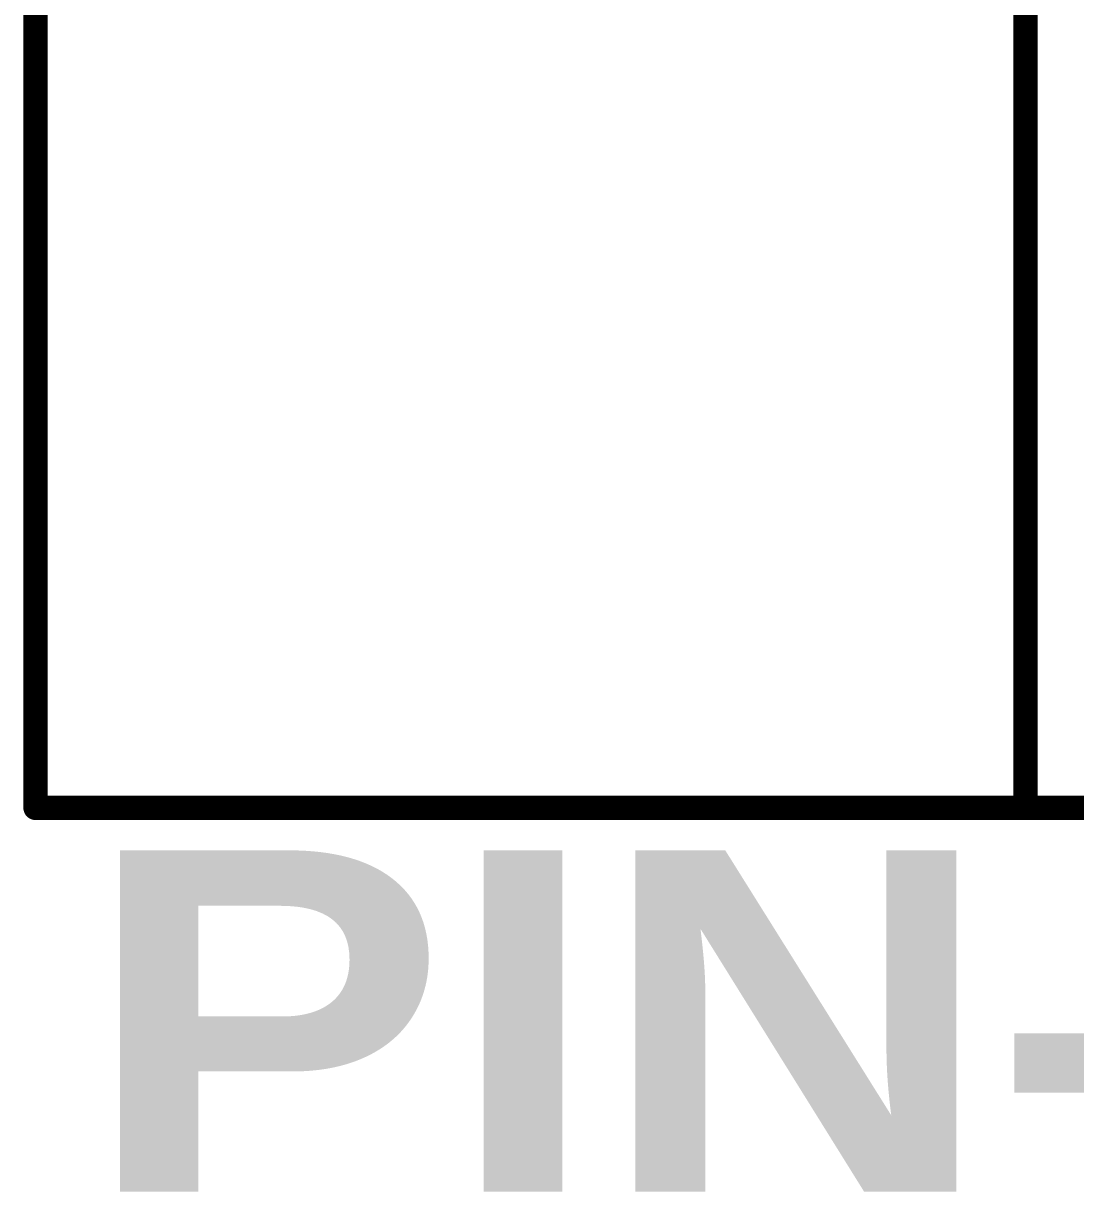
# Model space of a CAD drawing. Header units: inches. Extents: x -2 to 5376, y -4 to 5426.
# Drawn here: x 31.77 to 37.25, y 88.68 to 94.77 of the extents above; entities that cross this region are included whole.
import ezdxf

# ---------------------------------------------------------------- set-up
doc = ezdxf.new("R2010")
doc.units = ezdxf.units.IN
doc.layers.add('Top Overlay', color=2, linetype='Continuous')
doc.styles.add('Arial Black_Bold', font='', dxfattribs={"height": 0.2})
doc.styles.get('Arial Black_Bold').set_extended_font_data('Arial Black', bold=True)

# ---------------------------------------------------------------- blocks, each defined once
blk = doc.blocks.new('DB2ERM_5_08_12P_GN_128')
at = {"layer": 'Top Overlay'}
for points in [[(35.6362, 2, 0.127, 0.127, 0), (-35.6362, 2, 0.127, 0.127, 0)], [(30.48, -10, 0.127, 0.127, 0), (30.48, 2, 0.127, 0.127, 0)], [(35.6362, -10, 0.127, 0.127, 0), (35.6362, 2, 0.127, 0.127, 0)]]:
    blk.add_lwpolyline(points, format="xyseb", dxfattribs=at)
for points in [[(30.4482, 2, 0.0635, 0.0635, 1), (30.5117, 2, 0.0635, 0.0635, 1)], [(35.6044, 2, 0.0635, 0.0635, 1), (35.6679, 2, 0.0635, 0.0635, 1)], [(35.6044, 2, 0.0635, 0.0635, 1), (35.6679, 2, 0.0635, 0.0635, 1)]]:
    blk.add_lwpolyline(points, format="xyseb", close=True, dxfattribs=at)

msp = doc.modelspace()

# ---------------------------------------------------------------- block references
at = {"rotation": 180}
msp.add_blockref('DB2ERM_5_08_12P_GN_128', (67.465, 92.6792), dxfattribs=at)

# ---------------------------------------------------------------- texts
at = {"layer": 'Top Overlay', "style": 'Arial Black_Bold'}
msp.add_text('PIN-12', height=1.778, rotation=360, dxfattribs=at).set_placement((32.0777, 88.68))

doc.saveas('drawing.dxf')
